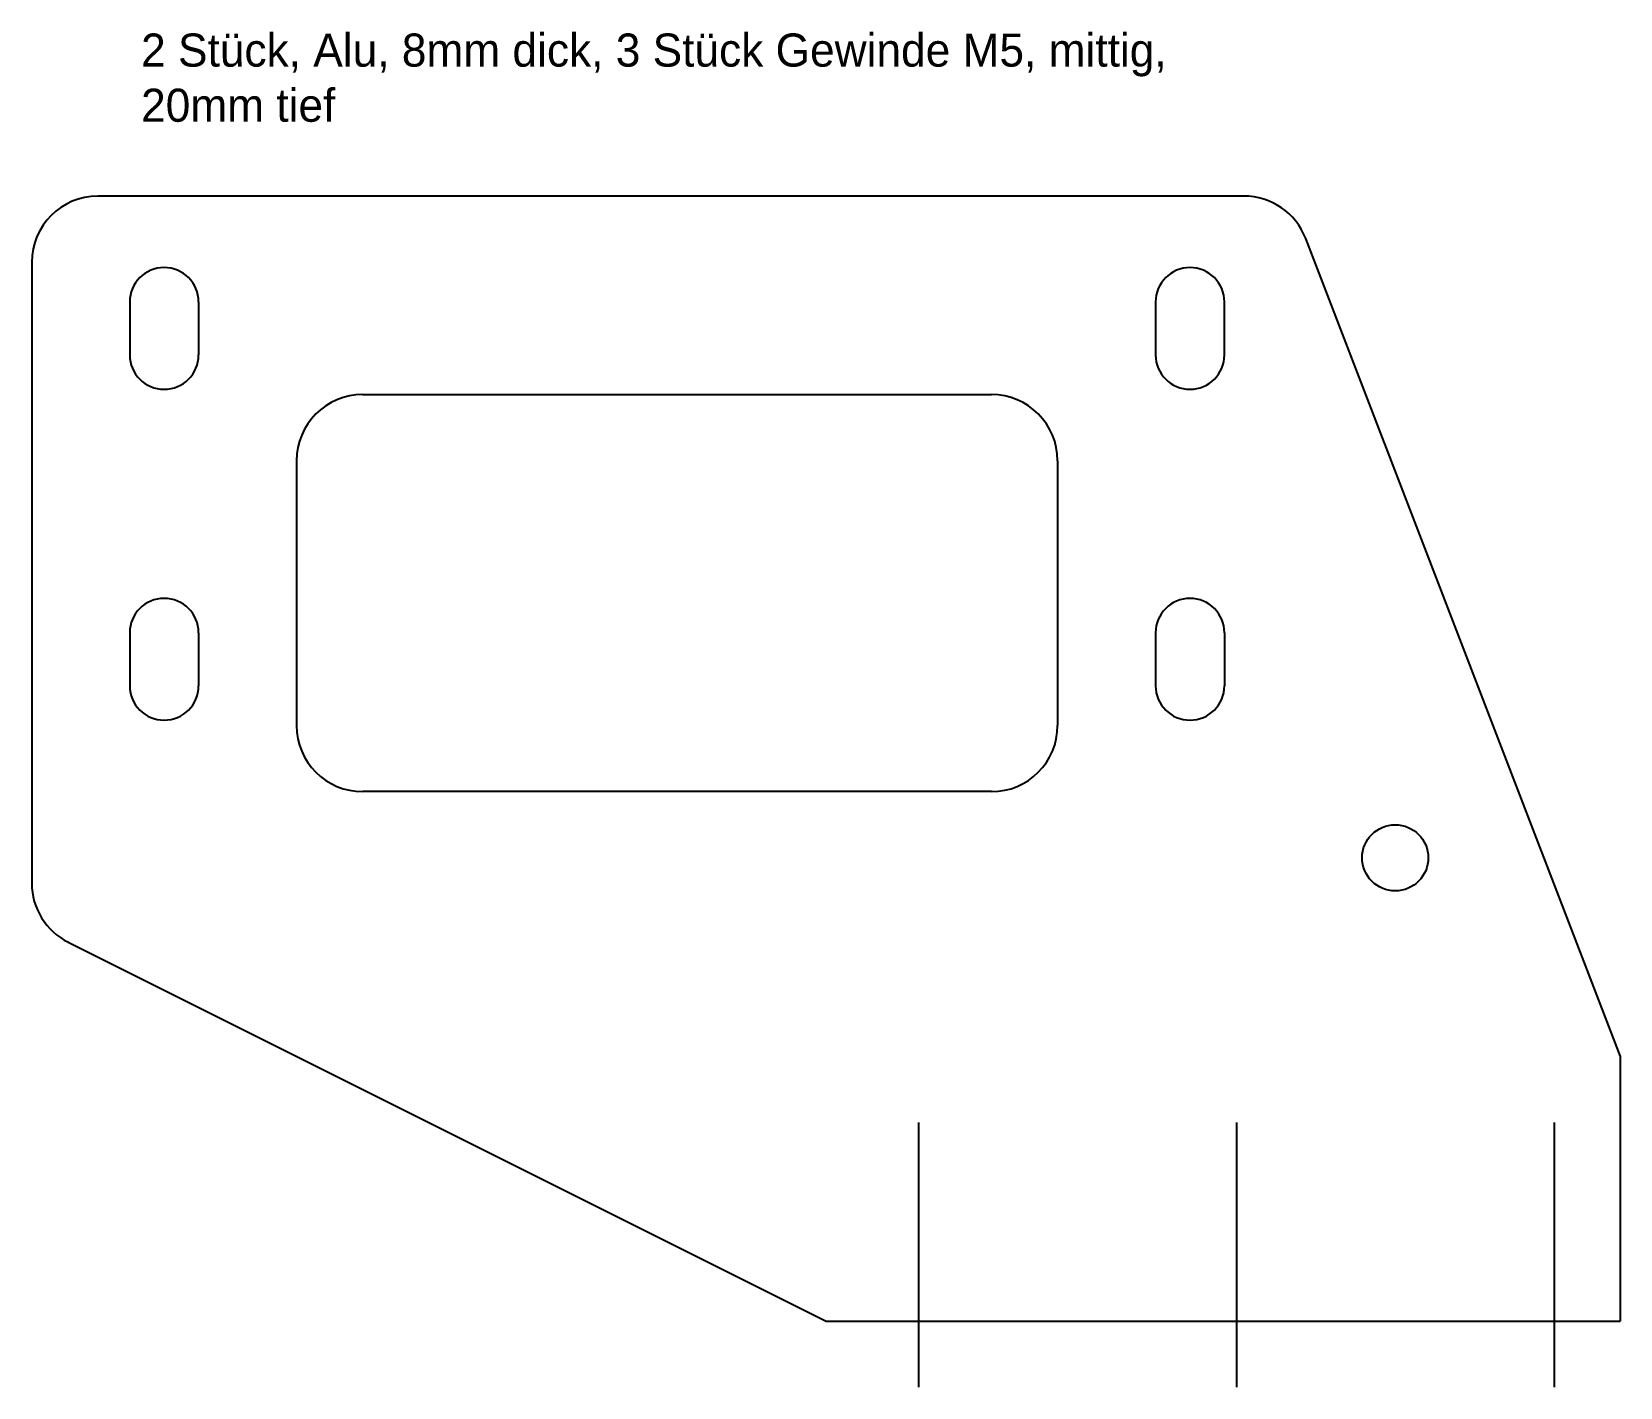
# Model space of a CAD drawing. Header units: millimetres. Extents: x 65 to 185, y 35 to 137.
import ezdxf

# ---------------------------------------------------------------- set-up
doc = ezdxf.new("R2010")
doc.units = ezdxf.units.MM

msp = doc.modelspace()

# ---------------------------------------------------------------- linework, layer by layer
for p, q in [((156.57, 125), (70, 125)), ((161.23, 121.79), (185, 60)), ((65, 120), (65, 73.09)), ((72.4, 117), (72.4, 113)), ((77.6, 117), (77.6, 113)), ((149.9, 117), (149.9, 113)), ((155.1, 113), (155.1, 117)), ((90, 110), (137.5, 110)), ((85, 105), (85, 85)), ((142.5, 105), (142.5, 85)), ((72.4, 92), (72.4, 88)), ((77.6, 92), (77.6, 88)), ((149.9, 92), (149.9, 88)), ((155.1, 92), (155.1, 88)), ((137.5, 80), (90, 80)), ((67.76, 68.62), (125, 40)), ((185, 60), (185, 40)), ((132, 55), (132, 35)), ((156, 55), (156, 35)), ((180, 55), (180, 35)), ((125, 40), (185, 40))]:
    msp.add_line(p, q)
msp.add_circle((168, 75), 2.5)
for centre, radius, start, end in [((70, 120), 5, 90, 180), ((156.57, 120), 5, 21.0375, 90), ((75, 117), 2.6, 0, 180), ((152.5, 117), 2.6, 0, 180), ((75, 113), 2.6, 180, 0), ((152.5, 113), 2.6, 180, 0), ((90, 105), 5, 90, 180), ((137.5, 105), 5, 0, 90), ((75, 92), 2.6, 0, 180), ((152.5, 92), 2.6, 0, 180), ((75, 88), 2.6, 180, 0), ((152.5, 88), 2.6, 180, 0), ((90, 85), 5, 180, 270), ((137.5, 85), 5, 270, 0), ((70, 73.09), 5, 180, 243.4349)]:
    msp.add_arc(centre, radius, start, end)

# ---------------------------------------------------------------- texts
at = {"insert": (73.26, 137.28), "char_height": 2.5, "width": 79.1035, "attachment_point": 1}
msp.add_mtext('2 Stück, Alu, 8mm dick, 3 Stück Gewinde M5, mittig, 20mm tief', dxfattribs=at)

doc.saveas('drawing.dxf')
